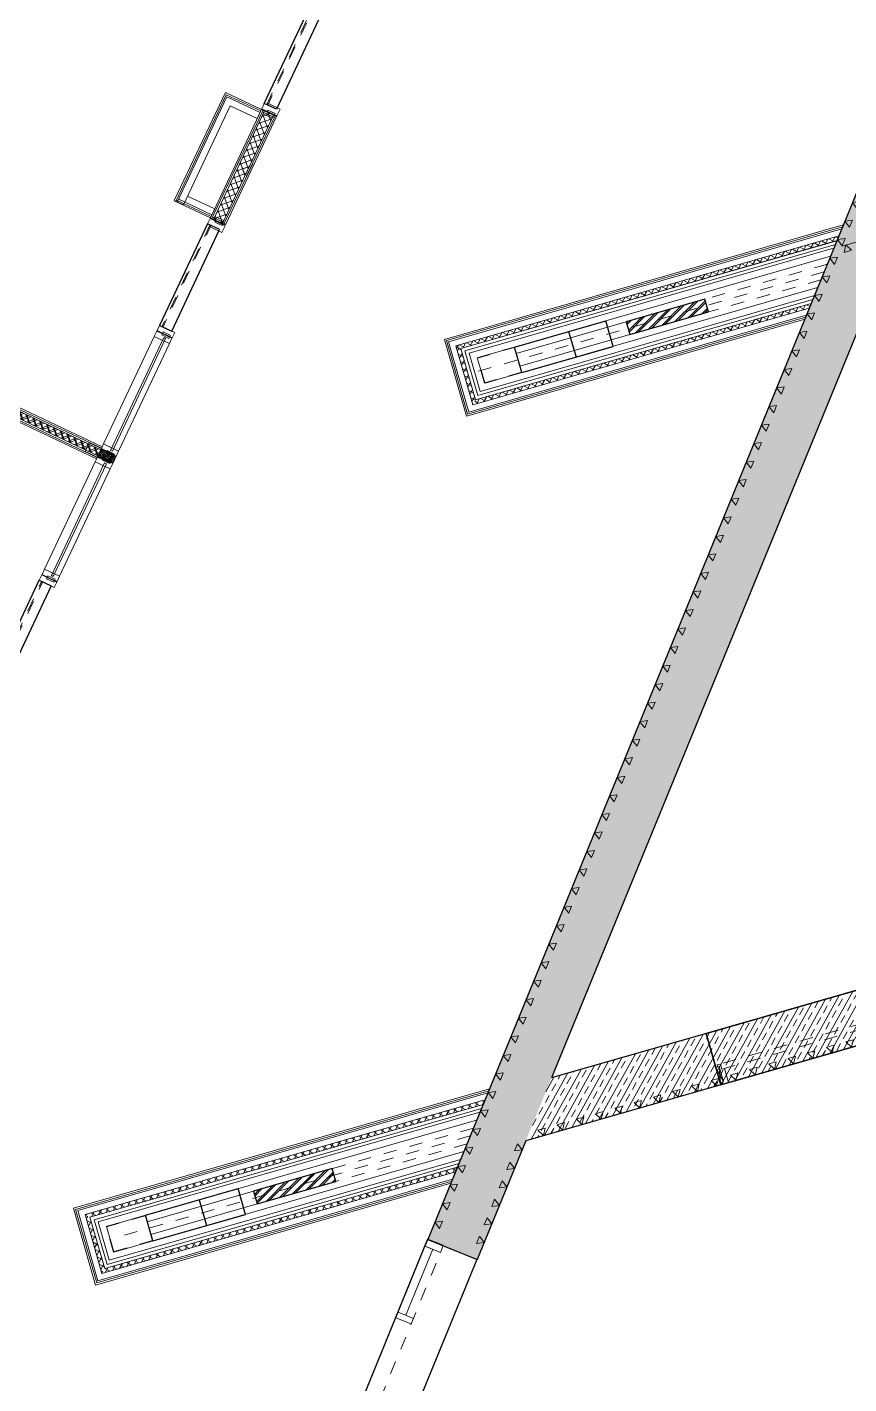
# Model space of a CAD drawing. Header units: metres. Extents: x 66528 to 66676, y 35171 to 35248.
# Drawn here: x 66544.77 to 66550.94, y 35187.35 to 35197.53 of the extents above; entities that cross this region are included whole.
import ezdxf

# ---------------------------------------------------------------- set-up
doc = ezdxf.new("R2010")
doc.units = ezdxf.units.M
doc.header["$LTSCALE"] = 0.00254
for name, pattern in [('Ohne Titel-20', [0.39368, 0.138889, -0.254791]), ('Ohne Titel-22', [0.78736, 0.39368, -0.39368]), ('Ohne Titel-26', [0.629921, 0.314961, -0.314961]), ('Ohne Titel-4', [0.905512, 0.590551, -0.314961]), ('Ohne Titel-6', [2.1074, 1.18103, -0.39368, 0.13901, -0.39368])]:
    doc.linetypes.add(name, pattern=pattern)
for name, color, linetype, lineweight in [('AUSBAU - Darstellungen - Akustik', 7, 'Continuous', 13), ('AUSBAU - Darstellungen - Trockenbau', 7, 'Continuous', 13), ('AUSBAU - Darstellungen - Wände - Mauerwerk', 7, 'Continuous', 25), ('AUSBAU - Objekte - Türen', 7, 'Continuous', 13), ('ROHBAU - Darstellungen - Decken', 150, 'Continuous', 25), ('ROHBAU - Darstellungen - Sichtbetonklassen', 7, 'Continuous', 5), ('ROHBAU - Darstellungen - Wände', 7, 'Continuous', 25), ('ROHBAU - Stahlkostruktion geschnitten', 7, 'Continuous', 13)]:
    doc.layers.add(name, color=color, linetype=linetype, lineweight=lineweight)
pattern_1 = [(45, (0, 0), (0.009921875, -0.0088194444455), [])]
pattern_2 = [(-45, (0.035355, -0.035355), (-0.008897005723, -0.0109467442725), [])]
pattern_3 = [(45, (0, 0), (0.034853938095, -0.035849728023), []), (45, (0.00529, -0.010583), (0.034853938095, -0.035849728023), [])]

# ---------------------------------------------------------------- blocks, each defined once
blk = doc.blocks.new('SB 4')
at = {"layer": 'ROHBAU - Darstellungen - Sichtbetonklassen', "color": 251, "linetype": 'Continuous', "lineweight": 5, "flags": 128}
for points in [[(-0.121, -0.05), (-0.15, 0), (-0.179, -0.05)], [(-0.029, -0.05), (0, 0), (0.029, -0.05)]]:
    blk.add_lwpolyline(points, close=True, dxfattribs=at)
blk = doc.blocks.new('Gruppe-191-1')
at = {"layer": 'ROHBAU - Darstellungen - Sichtbetonklassen', "color": 7, "rotation": 16.15500941286637}
blk.add_blockref('SB 4', (66551.065, 35195.936), dxfattribs=at)
blk = doc.blocks.new('Gruppe-239-1')
at = {"layer": 'ROHBAU - Darstellungen - Sichtbetonklassen', "color": 251, "linetype": 'Continuous', "lineweight": 5, "flags": 128}
blk.add_lwpolyline([(66547.87, 35188.513), (66547.834, 35188.559), (66547.892, 35188.566)], close=True, dxfattribs=at)
at = {"layer": 'ROHBAU - Darstellungen - Sichtbetonklassen', "color": 7, "rotation": 67.85499871291746}
for p in [(66551.027, 35196.351), (66550.913, 35196.073), (66550.799, 35195.794), (66550.685, 35195.516), (66550.571, 35195.238), (66550.457, 35194.96), (66550.343, 35194.681), (66550.229, 35194.403), (66550.115, 35194.125), (66550.001, 35193.846), (66549.887, 35193.568), (66549.773, 35193.29), (66549.773, 35193.29), (66549.659, 35193.012), (66549.545, 35192.733), (66549.431, 35192.455), (66549.317, 35192.177), (66549.203, 35191.898), (66549.089, 35191.62), (66548.975, 35191.342), (66548.861, 35191.063), (66548.747, 35190.785), (66548.633, 35190.507), (66548.519, 35190.229), (66548.405, 35189.95), (66548.291, 35189.672), (66548.177, 35189.394), (66548.177, 35189.394), (66548.063, 35189.115), (66547.948, 35188.837)]:
    blk.add_blockref('SB 4', p, dxfattribs=at)
blk = doc.blocks.new('Glastür - Einzelbüro-2')
at = {"layer": 'AUSBAU - Objekte - Türen', "flags": 128}
for points in [[(0, 0), (0, 0.125), (0.044, 0.125), (0.044, 0.052), (0.044, 0)], [(0.93, 0.125), (0.874, 0.125), (0.874, 0.028), (0.886, 0.028), (0.886, 0), (0.93, 0)]]:
    blk.add_lwpolyline(points, close=True, dxfattribs=at)
at = {"layer": 'AUSBAU - Objekte - Türen', "color": 255, "linetype": 'Continuous', "lineweight": 25, "flags": 128}
blk.add_lwpolyline([(0.886, 0.1), (0.886, 0), (0.044, 0), (0.044, 0.1)], close=True, dxfattribs=at)
at = {"layer": 'AUSBAU - Objekte - Türen', "linetype": 'Ohne Titel-20', "flags": 128}
blk.add_lwpolyline([(0.88, 0.028), (0.88, 0.02), (0.051, 0.02), (0.051, 0.028)], close=True, dxfattribs=at)
blk = doc.blocks.new('QHohlprofil DIN59410-1')
at = {"layer": 'AUSBAU - Objekte - Türen', "flags": 128}
for points in [[(-0.025, 0.02, -0.414214), (-0.02, 0.025), (0.02, 0.025, -0.414214), (0.025, 0.02), (0.025, -0.02, -0.414214), (0.02, -0.025), (-0.02, -0.025, -0.414214), (-0.025, -0.02)], [(-0.021, 0.018, -0.414214), (-0.018, 0.021), (0.018, 0.021, -0.414214), (0.021, 0.018), (0.021, -0.018, -0.414214), (0.018, -0.021), (-0.018, -0.021, -0.414214), (-0.021, -0.018)]]:
    blk.add_lwpolyline(points, format="xyb", close=True, dxfattribs=at)
blk = doc.blocks.new('QHohlprofil DIN59410-4')
at = {"layer": 'AUSBAU - Objekte - Türen', "flags": 128}
for points in [[(-0.025, 0.02, -0.414214), (-0.02, 0.025), (0.02, 0.025, -0.414214), (0.025, 0.02), (0.025, -0.02, -0.414214), (0.02, -0.025), (-0.02, -0.025, -0.414214), (-0.025, -0.02)], [(-0.021, 0.018, -0.414214), (-0.018, 0.021), (0.018, 0.021, -0.414214), (0.021, 0.018), (0.021, -0.018, -0.414214), (0.018, -0.021), (-0.018, -0.021, -0.414214), (-0.021, -0.018)]]:
    blk.add_lwpolyline(points, format="xyb", close=True, dxfattribs=at)
blk = doc.blocks.new('Gruppe-255-1')
at = {"layer": 'ROHBAU - Darstellungen - Sichtbetonklassen', "color": 7, "rotation": 196.1550094128664}
for p in [(66550.962, 35189.873), (66550.673, 35189.79), (66550.095, 35189.624), (66550.384, 35189.707), (66549.806, 35189.541), (66549.517, 35189.458), (66549.228, 35189.375), (66548.65, 35189.209), (66548.939, 35189.292)]:
    blk.add_blockref('SB 4', p, dxfattribs=at)
blk = doc.blocks.new('Tür_Abpl._BTN')
at = {"layer": 'AUSBAU - Objekte - Türen', "lineweight": 25}
for p, q in [((-1.25, 0.062), (-1.25, -0.062)), ((1.25, 0.062), (1.25, -0.062))]:
    blk.add_line(p, q, dxfattribs=at)
at = {"layer": 'AUSBAU - Objekte - Türen'}
for p, q in [((-1.195, 0), (-0.66, 0)), ((0.66, 0), (1.195, 0))]:
    blk.add_line(p, q, dxfattribs=at)
at = {"layer": 'AUSBAU - Objekte - Türen', "flags": 128}
for points in [[(-1.195, -0.062), (-1.25, -0.062), (-1.25, 0.062), (-1.195, 0.062)], [(-0.615, -0.062), (-0.66, -0.062), (-0.66, 0.062), (-0.615, 0.062)], [(0.66, -0.062), (0.615, -0.062), (0.615, 0.062), (0.66, 0.062)], [(1.25, -0.062), (1.195, -0.062), (1.195, 0.062), (1.25, 0.062)]]:
    blk.add_lwpolyline(points, close=True, dxfattribs=at)
at = {"layer": 'AUSBAU - Objekte - Türen', "color": 253, "linetype": 'Ohne Titel-22', "flags": 128}
blk.add_lwpolyline([(1.195, -0.062), (-1.195, -0.062), (-1.195, 0.062), (1.195, 0.062)], close=True, dxfattribs=at)
blk = doc.blocks.new('Tür_STB_193cn_40cm_ST')
at = {"layer": 'AUSBAU - Objekte - Türen', "lineweight": 25}
for p, q in [((-0.67, 0), (-0.67, -0.3)), ((-0.67, 0), (-0.67, -0.3)), ((-0.67, 0), (-0.67, -0.4)), ((1.26, 0), (1.26, -0.4))]:
    blk.add_line(p, q, dxfattribs=at)
at = {"layer": 'AUSBAU - Objekte - Türen', "color": 254, "lineweight": 5}
for p, q in [((-0.645, -0.015), (-0.67, -0.135)), ((-0.645, -0.135), (-0.67, -0.015)), ((1.235, -0.015), (1.26, -0.135)), ((1.235, -0.135), (1.26, -0.015))]:
    blk.add_line(p, q, dxfattribs=at)
at = {"layer": 'AUSBAU - Objekte - Türen', "color": 255, "linetype": 'Continuous', "lineweight": 25, "flags": 128}
blk.add_lwpolyline([(1.26, 0), (1.26, -0.4), (-0.67, -0.4), (-0.67, 0)], close=True, dxfattribs=at)
at = {"layer": 'AUSBAU - Objekte - Türen', "lineweight": 18, "flags": 128}
for points in [[(-0.655, 0), (-0.61, 0), (-0.61, -0.11), (-0.63, -0.11), (-0.63, -0.15), (-0.655, -0.15), (-0.655, -0.135), (-0.645, -0.135), (-0.645, -0.015), (-0.655, -0.015)], [(1.245, 0), (1.2, 0), (1.2, -0.11), (1.22, -0.11), (1.22, -0.15), (1.245, -0.15), (1.245, -0.135), (1.235, -0.135), (1.235, -0.015), (1.245, -0.015)], [(-0.645, -0.015), (-0.645, -0.135), (-0.67, -0.135), (-0.67, -0.015)], [(1.235, -0.015), (1.235, -0.135), (1.26, -0.135), (1.26, -0.015)]]:
    blk.add_lwpolyline(points, close=True, dxfattribs=at)
at = {"layer": 'AUSBAU - Objekte - Türen', "color": 9, "linetype": 'Ohne Titel-26', "lineweight": 5, "flags": 128}
blk.add_lwpolyline([(-0.63, -0.11), (0.61, -0.11), (0.61, -0.15), (-0.63, -0.15)], close=True, dxfattribs=at)
at = {"layer": 'AUSBAU - Objekte - Türen', "flags": 128}
blk.add_lwpolyline([(1.22, -0.15), (1.22, -0.11), (0.61, -0.11), (0.61, -0.15)], close=True, dxfattribs=at)

msp = doc.modelspace()

# ---------------------------------------------------------------- hatches: boundary and pattern name
at = {"layer": 'AUSBAU - Darstellungen - Akustik', "linetype": 'Continuous', "lineweight": 5}
h = msp.add_hatch(dxfattribs=at)
h.set_pattern_fill('MF_IN WAND', color=253, angle=-163.9793, style=0, pattern_type=2)
h.set_pattern_definition([(-118.9793, (54396.85474, 51847.479693), (-0.034991792144, 0.01937974413), []), (-208.9793, (54396.669574, 51847.582244), (0.019207837634, 0.03508645), [])])
h.paths.add_polyline_path([(66550.853, 35195.926), (66550.867, 35195.962), (66547.993, 35195.136), (66548.03, 35195.116)])
h = msp.add_hatch(dxfattribs=at)
h.set_pattern_fill('MF_IN WAND', color=253, angle=16.0207, style=0, pattern_type=2)
h.set_pattern_definition([(61.0207, (-54396.85474, -51847.479692), (0.034991792144, -0.01937974413), []), (-28.9793, (-54396.669574, -51847.582244), (-0.019207837634, -0.035086449997), [])])
h.paths.add_polyline_path([(66548.14, 35194.732), (66548.12, 35194.695), (66550.645, 35195.42), (66550.659, 35195.456)])
h = msp.add_hatch(dxfattribs=at)
h.set_pattern_fill('MF_IN WAND', color=253, angle=-73.9793, style=0, pattern_type=2)
h.set_pattern_definition([(-28.979300002, (-51847.47969, 54396.85474), (-0.019379744131, -0.034991792143), []), (-118.979300002, (-51847.58224, 54396.669576), (-0.035086449997, 0.019207837635), [])])
h.paths.add_polyline_path([(66548.03, 35195.116), (66547.993, 35195.136), (66548.12, 35194.695), (66548.14, 35194.732)])
h = msp.add_hatch(dxfattribs=at)
h.set_pattern_fill('MF_IN WAND', color=253, angle=-163.9793, style=0, pattern_type=2)
h.set_pattern_definition([(-118.9793, (54396.85474, 51847.479693), (-0.034991792144, 0.01937974413), []), (-208.9793, (54396.669573, 51847.582245), (0.01920783763, 0.03508645), [])])
h.paths.add_polyline_path([(66548.197, 35189.443), (66548.211, 35189.478), (66545.209, 35188.616), (66545.246, 35188.596)])
h = msp.add_hatch(dxfattribs=at)
h.set_pattern_fill('MF_IN WAND', color=253, angle=16.0207, style=0, pattern_type=2)
h.set_pattern_definition([(61.0207, (-54396.85474, -51847.479693), (0.034991792144, -0.01937974413), []), (-28.9793, (-54396.669574, -51847.582244), (-0.019207837634, -0.035086449998), [])])
h.paths.add_polyline_path([(66545.357, 35188.211), (66545.336, 35188.174), (66547.989, 35188.936), (66548.003, 35188.971)])
h = msp.add_hatch(dxfattribs=at)
h.set_pattern_fill('MF_IN WAND', color=253, angle=-73.9793, style=0, pattern_type=2)
h.set_pattern_definition([(-28.9793, (-51847.479692, 54396.85474), (-0.01937974413, -0.034991792144), []), (-118.9793, (-51847.582243, 54396.669574), (-0.035086449997, 0.019207837634), [])])
h.paths.add_polyline_path([(66545.246, 35188.596), (66545.209, 35188.616), (66545.336, 35188.174), (66545.357, 35188.211)])
at = {"layer": 'AUSBAU - Darstellungen - Wände - Mauerwerk', "linetype": 'Continuous', "lineweight": 5}
h = msp.add_hatch(dxfattribs=at)
h.set_pattern_fill('MF_IN WAND', color=253, angle=-115.2792, style=0, pattern_type=2)
h.set_pattern_definition([(-70.2791834, (-3049.289854, 75085.82281), (-0.037653920393, -0.013497491584), []), (-160.2791834, (-3049.489106, 75085.751388), (-0.013682063073, 0.037587247173), [])])
h.paths.add_polyline_path([(66546.624, 35196.868), (66546.556, 35196.9), (66546.343, 35196.448), (66546.411, 35196.416)])
h = msp.add_hatch(dxfattribs=at)
h.set_pattern_fill('MF_IN WAND', color=253, angle=-115.2792, style=0, pattern_type=2)
h.set_pattern_definition([(-70.279183397, (-3049.289854, 75085.82281), (-0.037653920393, -0.013497491584), []), (-160.279183397, (-3049.489106, 75085.751388), (-0.013682063073, 0.037587247173), [])])
h.paths.add_polyline_path([(66546.453, 35196.507), (66546.386, 35196.539), (66546.172, 35196.086), (66546.24, 35196.054)])
h = msp.add_hatch(dxfattribs=at)
h.set_pattern_fill('MF_IN WAND', color=253, angle=-25.2792, style=0, pattern_type=2)
h.set_pattern_definition([(19.720816603, (-75085.82281, -3049.289854), (0.013497491584, -0.037653920393), []), (-70.279183397, (-75085.751388, -3049.489106), (-0.037587247173, -0.013682063073), [])])
h.paths.add_polyline_path([(66542.188, 35195.839), (66542.166, 35195.794), (66545.306, 35194.311), (66545.327, 35194.356)])
h = msp.add_hatch(dxfattribs=at)
h.set_pattern_fill('MF_IN WAND', color=253, angle=154.7208, style=0, pattern_type=2)
h.set_pattern_definition([(199.7208166, (75085.82281, 3049.289854), (-0.013497491584, 0.037653920393), []), (109.7208166, (75085.751388, 3049.489106), (0.037587247173, 0.013682063073), [])])
h.paths.add_polyline_path([(66545.306, 35194.311), (66545.327, 35194.356), (66542.188, 35195.839), (66542.166, 35195.794)])
at = {"layer": 'AUSBAU - Objekte - Türen', "linetype": 'Continuous', "lineweight": 5}
h = msp.add_hatch(dxfattribs=at)
h.set_pattern_fill('DÄMMUNG GRAU-2', color=8, style=0, pattern_type=2)
h.set_pattern_definition(pattern_1)
h.paths.add_polyline_path([(66545.373, 35194.333), (66545.374, 35194.334), (66545.327, 35194.356), (66545.306, 35194.311), (66545.353, 35194.289), (66545.354, 35194.291), (66545.418, 35194.261), (66545.438, 35194.302)])
h = msp.add_hatch(dxfattribs=at)
h.set_pattern_fill('DÄMMUNG GRAU-2-1', color=251, style=0, pattern_type=2)
h.set_pattern_definition(pattern_2)
h.paths.add_polyline_path([(66545.373, 35194.333), (66545.374, 35194.334), (66545.327, 35194.356), (66545.306, 35194.311), (66545.353, 35194.289), (66545.354, 35194.291), (66545.418, 35194.261), (66545.438, 35194.302)])
h = msp.add_hatch(dxfattribs=at)
h.set_pattern_fill('DÄMMUNG GRAU-2', color=8, style=0, pattern_type=2)
h.set_pattern_definition(pattern_1)
h.paths.add_polyline_path([(66545.354, 35194.291), (66545.353, 35194.289), (66545.306, 35194.311), (66545.327, 35194.356), (66545.374, 35194.334), (66545.373, 35194.333), (66545.438, 35194.302), (66545.418, 35194.261)])
h = msp.add_hatch(dxfattribs=at)
h.set_pattern_fill('DÄMMUNG GRAU-2-1', color=251, style=0, pattern_type=2)
h.set_pattern_definition(pattern_2)
h.paths.add_polyline_path([(66545.354, 35194.291), (66545.353, 35194.289), (66545.306, 35194.311), (66545.327, 35194.356), (66545.374, 35194.334), (66545.373, 35194.333), (66545.438, 35194.302), (66545.418, 35194.261)])
at = {"layer": 'ROHBAU - Darstellungen - Wände', "linetype": 'Continuous', "lineweight": 5}
h = msp.add_hatch(dxfattribs=at)
h.set_pattern_fill('STAHLBETON 1_5MM', angle=-112.2793, style=0, pattern_type=2)
h.set_pattern_definition([(-67.27928611, (0, 0), (-0.06917988857, -0.02896796536), []), (-67.27928611, (-0.0369, -0.01545), (-0.06917988857, -0.02896796536), [0.06, -0.04])])
h.paths.add_polyline_path([(66551.075, 35196.468), (66551.445, 35196.317), (66548.152, 35188.279), (66547.782, 35188.43)])
h = msp.add_hatch(dxfattribs=at)
h.set_pattern_fill('STAHLBETON 1_5MM', angle=-163.9793, style=0, pattern_type=2)
h.set_pattern_definition([(-118.97927541, (0, 0), (-0.06560962586, 0.03633699209), []), (-118.97927541, (-0.03499, 0.01938), (-0.06560962586, 0.03633699209), [0.06, -0.04])])
h.paths.add_polyline_path([(66555.158, 35191.493), (66555.268, 35191.109), (66548.517, 35189.171), (66548.711, 35189.642)])
at = {"layer": 'ROHBAU - Stahlkostruktion geschnitten', "linetype": 'Continuous', "lineweight": 5}
h = msp.add_hatch(dxfattribs=at)
h.set_pattern_fill('STAHL', style=0, pattern_type=2)
h.set_pattern_definition(pattern_3)
h.paths.add_polyline_path([(66549.27, 35195.317), (66549.298, 35195.221), (66549.889, 35195.391), (66549.861, 35195.487)])
h = msp.add_hatch(dxfattribs=at)
h.set_pattern_fill('STAHL', style=0, pattern_type=2)
h.set_pattern_definition(pattern_3)
h.paths.add_polyline_path([(66546.473, 35188.792), (66546.501, 35188.696), (66547.091, 35188.865), (66547.064, 35188.961)])

# ---------------------------------------------------------------- linework, layer by layer
at = {"layer": 'AUSBAU - Darstellungen - Akustik', "color": 7, "linetype": 'Continuous', "lineweight": 13}
for p, q in [((66550.901, 35196.044), (66547.906, 35195.184)), ((66550.901, 35196.044), (66550.853, 35195.926)), ((66550.853, 35195.926), (66548.03, 35195.116)), ((66548.14, 35194.732), (66550.659, 35195.456)), ((66550.611, 35195.338), (66550.659, 35195.456)), ((66548.072, 35194.609), (66550.611, 35195.338)), ((66547.906, 35195.184), (66548.072, 35194.609)), ((66548.03, 35195.116), (66548.14, 35194.732)), ((66548.245, 35189.561), (66545.123, 35188.664)), ((66548.245, 35189.561), (66548.197, 35189.443)), ((66548.197, 35189.443), (66545.246, 35188.596)), ((66545.357, 35188.211), (66548.003, 35188.971)), ((66547.955, 35188.853), (66548.003, 35188.971)), ((66545.288, 35188.087), (66547.955, 35188.853)), ((66545.123, 35188.664), (66545.288, 35188.087)), ((66545.246, 35188.596), (66545.357, 35188.211))]:
    msp.add_line(p, q, dxfattribs=at)
at = {"layer": 'AUSBAU - Darstellungen - Akustik', "color": 7, "linetype": 'Continuous', "lineweight": 5}
for p, q in [((66550.895, 35196.029), (66547.922, 35195.176)), ((66550.895, 35196.029), (66547.922, 35195.176)), ((66550.889, 35196.015), (66547.937, 35195.167)), ((66550.889, 35196.015), (66547.937, 35195.167)), ((66550.867, 35195.962), (66547.993, 35195.136)), ((66550.867, 35195.962), (66547.993, 35195.136)), ((66548.12, 35194.695), (66550.645, 35195.42)), ((66548.12, 35194.695), (66550.645, 35195.42)), ((66548.08, 35194.624), (66550.617, 35195.353)), ((66548.08, 35194.624), (66550.617, 35195.353)), ((66548.089, 35194.64), (66550.623, 35195.367)), ((66548.089, 35194.64), (66550.623, 35195.367)), ((66547.922, 35195.176), (66548.08, 35194.624)), ((66547.922, 35195.176), (66548.08, 35194.624)), ((66547.937, 35195.167), (66548.089, 35194.64)), ((66547.937, 35195.167), (66548.089, 35194.64)), ((66547.993, 35195.136), (66548.12, 35194.695)), ((66547.993, 35195.136), (66548.12, 35194.695)), ((66548.239, 35189.546), (66545.138, 35188.655)), ((66548.239, 35189.546), (66545.138, 35188.655)), ((66548.233, 35189.531), (66545.154, 35188.647)), ((66548.233, 35189.531), (66545.154, 35188.647)), ((66548.211, 35189.478), (66545.209, 35188.616)), ((66548.211, 35189.478), (66545.209, 35188.616)), ((66545.336, 35188.174), (66547.989, 35188.936)), ((66545.336, 35188.174), (66547.989, 35188.936)), ((66545.297, 35188.103), (66547.961, 35188.868)), ((66545.297, 35188.103), (66547.961, 35188.868)), ((66545.305, 35188.118), (66547.967, 35188.883)), ((66545.305, 35188.118), (66547.967, 35188.883)), ((66545.138, 35188.655), (66545.297, 35188.103)), ((66545.138, 35188.655), (66545.297, 35188.103)), ((66545.154, 35188.647), (66545.305, 35188.118)), ((66545.154, 35188.647), (66545.305, 35188.118)), ((66545.209, 35188.616), (66545.336, 35188.174)), ((66545.209, 35188.616), (66545.336, 35188.174))]:
    msp.add_line(p, q, dxfattribs=at)
at = {"layer": 'AUSBAU - Darstellungen - Trockenbau', "color": 7, "linetype": 'Continuous', "lineweight": 13}
for p, q in [((66545.879, 35196.227), (66546.263, 35197.039)), ((66546.263, 35197.039), (66546.534, 35196.911)), ((66545.947, 35196.195), (66546.298, 35196.939)), ((66546.298, 35196.939), (66546.502, 35196.843)), ((66546.502, 35196.843), (66546.534, 35196.911)), ((66546.182, 35196.165), (66545.978, 35196.261)), ((66546.15, 35196.097), (66545.878, 35196.225)), ((66545.947, 35196.195), (66545.879, 35196.227)), ((66546.182, 35196.165), (66546.15, 35196.097)), ((66548.03, 35195.117), (66550.853, 35195.928)), ((66550.804, 35195.81), (66550.853, 35195.928)), ((66548.153, 35195.048), (66550.804, 35195.81)), ((66550.708, 35195.574), (66548.209, 35194.856)), ((66550.708, 35195.574), (66550.659, 35195.456)), ((66550.659, 35195.456), (66548.14, 35194.732)), ((66548.14, 35194.732), (66548.03, 35195.117)), ((66548.209, 35194.856), (66548.153, 35195.048)), ((66545.246, 35188.596), (66548.197, 35189.443)), ((66548.148, 35189.325), (66548.197, 35189.443)), ((66545.37, 35188.527), (66548.148, 35189.325)), ((66548.052, 35189.089), (66545.425, 35188.335)), ((66548.052, 35189.089), (66548.003, 35188.971)), ((66548.003, 35188.971), (66545.357, 35188.211)), ((66545.357, 35188.211), (66545.246, 35188.596)), ((66545.425, 35188.335), (66545.37, 35188.527))]:
    msp.add_line(p, q, dxfattribs=at)
at = {"layer": 'AUSBAU - Darstellungen - Trockenbau', "color": 7, "linetype": 'Continuous', "lineweight": 5}
for p, q in [((66545.89, 35196.221), (66546.269, 35197.022)), ((66545.89, 35196.221), (66546.269, 35197.022)), ((66545.901, 35196.216), (66546.274, 35197.006)), ((66545.901, 35196.216), (66546.274, 35197.006)), ((66546.269, 35197.022), (66546.529, 35196.9)), ((66546.269, 35197.022), (66546.529, 35196.9)), ((66546.274, 35197.006), (66546.523, 35196.888)), ((66546.274, 35197.006), (66546.523, 35196.888)), ((66546.155, 35196.108), (66545.895, 35196.231)), ((66546.155, 35196.108), (66545.895, 35196.231)), ((66546.16, 35196.12), (66545.912, 35196.237)), ((66546.16, 35196.12), (66545.912, 35196.237)), ((66548.061, 35195.1), (66550.841, 35195.898)), ((66548.061, 35195.1), (66550.841, 35195.898)), ((66548.092, 35195.083), (66550.828, 35195.869)), ((66548.092, 35195.083), (66550.828, 35195.869)), ((66550.671, 35195.485), (66548.157, 35194.763)), ((66550.671, 35195.485), (66548.157, 35194.763)), ((66550.684, 35195.515), (66548.174, 35194.794)), ((66550.684, 35195.515), (66548.174, 35194.794)), ((66548.157, 35194.763), (66548.061, 35195.1)), ((66548.157, 35194.763), (66548.061, 35195.1)), ((66548.174, 35194.794), (66548.092, 35195.083)), ((66548.174, 35194.794), (66548.092, 35195.083)), ((66545.277, 35188.578), (66548.185, 35189.413)), ((66545.277, 35188.578), (66548.185, 35189.413)), ((66545.308, 35188.561), (66548.172, 35189.384)), ((66545.308, 35188.561), (66548.172, 35189.384)), ((66548.028, 35189.03), (66545.391, 35188.273)), ((66548.028, 35189.03), (66545.391, 35188.273)), ((66548.015, 35189), (66545.374, 35188.242)), ((66548.015, 35189), (66545.374, 35188.242)), ((66545.374, 35188.242), (66545.277, 35188.578)), ((66545.374, 35188.242), (66545.277, 35188.578)), ((66545.391, 35188.273), (66545.308, 35188.561)), ((66545.391, 35188.273), (66545.308, 35188.561))]:
    msp.add_line(p, q, dxfattribs=at)
at = {"layer": 'AUSBAU - Darstellungen - Trockenbau', "linetype": 'Continuous', "lineweight": 13, "flags": 128}
msp.add_lwpolyline([(66545.422, 35194.323), (66545.392, 35194.26), (66545.211, 35194.345), (66545.241, 35194.408)], close=True, dxfattribs=at)
at = {"layer": 'AUSBAU - Darstellungen - Wände - Mauerwerk', "color": 7, "linetype": 'Continuous', "lineweight": 13}
for p, q in [((66546.534, 35196.911), (66546.32, 35196.459)), ((66546.647, 35196.858), (66546.433, 35196.405)), ((66546.534, 35196.911), (66546.647, 35196.858)), ((66546.363, 35196.549), (66546.15, 35196.097)), ((66546.476, 35196.496), (66546.263, 35196.044)), ((66546.15, 35196.097), (66546.263, 35196.044)), ((66542.198, 35195.862), (66545.338, 35194.379)), ((66545.338, 35194.379), (66542.198, 35195.862)), ((66542.155, 35195.772), (66545.295, 35194.289)), ((66545.295, 35194.289), (66542.155, 35195.772)), ((66545.295, 35194.289), (66545.338, 35194.379)), ((66545.338, 35194.379), (66545.295, 35194.289))]:
    msp.add_line(p, q, dxfattribs=at)
at = {"layer": 'AUSBAU - Darstellungen - Wände - Mauerwerk', "color": 7, "linetype": 'Continuous', "lineweight": 5}
for p, q in [((66546.545, 35196.906), (66546.332, 35196.453)), ((66546.545, 35196.906), (66546.332, 35196.453)), ((66546.556, 35196.9), (66546.343, 35196.448)), ((66546.556, 35196.9), (66546.343, 35196.448)), ((66546.624, 35196.868), (66546.411, 35196.416)), ((66546.624, 35196.868), (66546.411, 35196.416)), ((66546.636, 35196.863), (66546.422, 35196.411)), ((66546.636, 35196.863), (66546.422, 35196.411)), ((66546.374, 35196.544), (66546.161, 35196.092)), ((66546.374, 35196.544), (66546.161, 35196.092)), ((66546.386, 35196.539), (66546.172, 35196.086)), ((66546.386, 35196.539), (66546.172, 35196.086)), ((66546.453, 35196.507), (66546.24, 35196.054)), ((66546.453, 35196.507), (66546.24, 35196.054)), ((66546.465, 35196.501), (66546.251, 35196.049)), ((66546.465, 35196.501), (66546.251, 35196.049)), ((66542.188, 35195.839), (66545.327, 35194.356)), ((66542.188, 35195.839), (66545.327, 35194.356)), ((66545.327, 35194.356), (66542.188, 35195.839)), ((66545.327, 35194.356), (66542.188, 35195.839)), ((66542.193, 35195.851), (66545.333, 35194.368)), ((66542.193, 35195.851), (66545.333, 35194.368)), ((66545.333, 35194.368), (66542.193, 35195.851)), ((66545.333, 35194.368), (66542.193, 35195.851)), ((66542.161, 35195.783), (66545.301, 35194.3)), ((66542.161, 35195.783), (66545.301, 35194.3)), ((66545.301, 35194.3), (66542.161, 35195.783)), ((66545.301, 35194.3), (66542.161, 35195.783)), ((66542.166, 35195.794), (66545.306, 35194.311)), ((66542.166, 35195.794), (66545.306, 35194.311)), ((66545.306, 35194.311), (66542.166, 35195.794)), ((66545.306, 35194.311), (66542.166, 35195.794))]:
    msp.add_line(p, q, dxfattribs=at)
at = {"layer": 'AUSBAU - Objekte - Türen', "lineweight": 13}
msp.add_line((66550.891, 35195.886), (66551.377, 35196.026), dxfattribs=at)
at = {"layer": 'AUSBAU - Objekte - Türen', "flags": 128}
for points in [[(66546.63, 35196.852), (66546.54, 35196.894), (66546.545, 35196.906), (66546.636, 35196.863)], [(66546.614, 35196.846), (66546.546, 35196.878), (66546.551, 35196.889), (66546.619, 35196.857)], [(66546.257, 35196.06), (66546.166, 35196.103), (66546.161, 35196.092), (66546.251, 35196.049)], [(66546.251, 35196.077), (66546.183, 35196.109), (66546.177, 35196.098), (66546.245, 35196.066)], [(66545.842, 35195.154), (66545.729, 35195.208), (66545.748, 35195.247), (66545.814, 35195.216), (66545.861, 35195.194)], [(66545.813, 35195.192), (66545.414, 35194.346), (66545.4, 35194.352), (66545.8, 35195.199)], [(66545.443, 35194.308), (66545.33, 35194.361), (66545.348, 35194.401), (66545.414, 35194.369), (66545.461, 35194.347)], [(66545.443, 35194.308), (66545.33, 35194.361), (66545.348, 35194.401), (66545.414, 35194.369), (66545.461, 35194.347)], [(66545.417, 35194.253), (66545.304, 35194.307), (66545.285, 35194.267), (66545.351, 35194.236), (66545.398, 35194.214)], [(66545.417, 35194.253), (66545.304, 35194.307), (66545.285, 35194.267), (66545.351, 35194.236), (66545.398, 35194.214)], [(66545.373, 35194.333), (66545.374, 35194.334), (66545.327, 35194.356), (66545.306, 35194.311), (66545.353, 35194.289), (66545.354, 35194.291), (66545.418, 35194.261), (66545.438, 35194.302)], [(66545.354, 35194.291), (66545.353, 35194.289), (66545.306, 35194.311), (66545.327, 35194.356), (66545.374, 35194.334), (66545.373, 35194.333), (66545.438, 35194.302), (66545.418, 35194.261)], [(66545.441, 35194.303), (66545.419, 35194.258), (66545.401, 35194.266), (66545.402, 35194.268), (66545.418, 35194.261), (66545.438, 35194.302), (66545.422, 35194.31), (66545.422, 35194.312)], [(66545.419, 35194.258), (66545.441, 35194.303), (66545.422, 35194.312), (66545.422, 35194.31), (66545.438, 35194.302), (66545.418, 35194.261), (66545.402, 35194.268), (66545.401, 35194.266)], [(66544.969, 35193.405), (66545.369, 35194.252), (66545.356, 35194.258), (66544.956, 35193.412)], [(66545.017, 35193.407), (66544.904, 35193.46), (66544.886, 35193.421), (66544.952, 35193.389), (66544.999, 35193.367)]]:
    msp.add_lwpolyline(points, close=True, dxfattribs=at)
at = {"layer": 'AUSBAU - Objekte - Türen', "linetype": 'Continuous', "lineweight": 5, "flags": 128}
for points in [[(66546.581, 35196.905), (66546.635, 35196.88), (66546.629, 35196.866), (66546.575, 35196.892)], [(66546.184, 35196.064), (66546.238, 35196.039), (66546.244, 35196.052), (66546.19, 35196.078)], [(66545.785, 35195.219), (66545.839, 35195.193), (66545.849, 35195.216), (66545.795, 35195.242)], [(66545.842, 35195.154), (66545.461, 35194.347), (66545.348, 35194.401), (66545.729, 35195.208)], [(66545.375, 35194.351), (66545.429, 35194.325), (66545.422, 35194.312), (66545.368, 35194.337)], [(66545.368, 35194.337), (66545.422, 35194.312), (66545.429, 35194.325), (66545.375, 35194.351)], [(66545.017, 35193.407), (66545.398, 35194.214), (66545.285, 35194.267), (66544.904, 35193.46)], [(66545.347, 35194.292), (66545.401, 35194.266), (66545.395, 35194.253), (66545.34, 35194.278)], [(66545.34, 35194.278), (66545.395, 35194.253), (66545.401, 35194.266), (66545.347, 35194.292)], [(66544.93, 35193.41), (66544.985, 35193.385), (66544.974, 35193.362), (66544.92, 35193.388)]]:
    msp.add_lwpolyline(points, close=True, dxfattribs=at)
at = {"layer": 'ROHBAU - Darstellungen - Decken', "linetype": 'Continuous'}
for p, q in [((66548.432, 35195.128), (66549.118, 35195.325)), ((66549.173, 35195.133), (66549.118, 35195.325)), ((66548.839, 35195.245), (66548.895, 35195.053)), ((66548.487, 35194.936), (66548.432, 35195.128)), ((66548.488, 35194.936), (66549.173, 35195.133)), ((66549.872, 35189.976), (66551.727, 35190.508)), ((66549.982, 35189.591), (66551.837, 35190.124)), ((66545.662, 35188.611), (66546.358, 35188.811)), ((66546.413, 35188.618), (66546.358, 35188.811)), ((66546.066, 35188.727), (66546.121, 35188.535)), ((66545.717, 35188.419), (66545.662, 35188.611)), ((66545.717, 35188.419), (66546.413, 35188.618)), ((66546.834, 35186.117), (66547.783, 35188.434)), ((66547.204, 35185.966), (66548.153, 35188.282))]:
    msp.add_line(p, q, dxfattribs=at)
at = {"layer": 'ROHBAU - Darstellungen - Decken', "linetype": 'Ohne Titel-22'}
for p, q in [((66548.154, 35195.048), (66548.432, 35195.128)), ((66548.209, 35194.856), (66548.154, 35195.048)), ((66548.487, 35194.936), (66548.209, 35194.856)), ((66545.37, 35188.527), (66545.662, 35188.611)), ((66545.425, 35188.335), (66545.37, 35188.527))]:
    msp.add_line(p, q, dxfattribs=at)
at = {"layer": 'ROHBAU - Darstellungen - Decken', "linetype": 'Ohne Titel-4'}
msp.add_line((66545.717, 35188.419), (66545.425, 35188.335), dxfattribs=at)
at = {"layer": 'ROHBAU - Darstellungen - Wände', "color": 7, "linetype": 'Continuous', "lineweight": 25}
for p, q in [((66551.075, 35196.468), (66547.782, 35188.43)), ((66551.174, 35195.656), (66548.711, 35189.642)), ((66555.158, 35191.493), (66548.711, 35189.642)), ((66555.268, 35191.109), (66548.517, 35189.171)), ((66548.517, 35189.171), (66548.152, 35188.279)), ((66547.782, 35188.43), (66548.152, 35188.279))]:
    msp.add_line(p, q, dxfattribs=at)
at = {"layer": 'ROHBAU - Stahlkostruktion geschnitten', "linetype": 'Ohne Titel-22'}
for p, q in [((66550.781, 35195.751), (66549.861, 35195.487)), ((66550.733, 35195.633), (66549.889, 35195.391)), ((66548.124, 35189.266), (66547.064, 35188.961)), ((66548.076, 35189.148), (66547.091, 35188.865))]:
    msp.add_line(p, q, dxfattribs=at)
at = {"layer": 'ROHBAU - Stahlkostruktion geschnitten', "linetype": 'Ohne Titel-6'}
for p, q in [((66550.757, 35195.692), (66548.085, 35194.925)), ((66548.1, 35189.207), (66545.409, 35188.434))]:
    msp.add_line(p, q, dxfattribs=at)
at = {"layer": 'ROHBAU - Stahlkostruktion geschnitten'}
for p, q in [((66549.27, 35195.317), (66548.446, 35195.08)), ((66549.298, 35195.221), (66548.473, 35194.984)), ((66546.473, 35188.792), (66545.676, 35188.563)), ((66546.501, 35188.696), (66545.704, 35188.467))]:
    msp.add_line(p, q, dxfattribs=at)
at = {"layer": 'ROHBAU - Stahlkostruktion geschnitten', "lineweight": 25, "flags": 128}
for points in [[(66549.27, 35195.317), (66549.298, 35195.221), (66549.889, 35195.391), (66549.861, 35195.487)], [(66546.473, 35188.792), (66546.501, 35188.696), (66547.091, 35188.865), (66547.064, 35188.961)]]:
    msp.add_lwpolyline(points, close=True, dxfattribs=at)

# ---------------------------------------------------------------- block references
at = {"layer": 'AUSBAU - Objekte - Türen', "color": 7}
for name, p, rotation in [('Glastür - Einzelbüro-2', (66546.933, 35197.757), 244.7208166033001), ('Glastür - Einzelbüro-2', (66544.884, 35193.417), 244.7208166017922), ('Tür_Abpl._BTN', (66547.366, 35187.25), 247.7207000000531)]:
    msp.add_blockref(name, p, dxfattribs=dict(at, rotation=rotation))
at = {"layer": 'AUSBAU - Objekte - Türen', "color": 7, "xscale": -1}
for name, p, rotation in [('Glastür - Einzelbüro-2', (66545.75, 35195.251), 244.7208166014607), ('Tür_STB_193cn_40cm_ST', (66550.626, 35189.776), 196.0206999995827)]:
    msp.add_blockref(name, p, dxfattribs=dict(at, rotation=rotation))
at = {"layer": 'AUSBAU - Objekte - Türen', "xscale": -1, "rotation": 244.7208166029627}
msp.add_blockref('QHohlprofil DIN59410-1', (66545.381, 35194.304), dxfattribs=at)
at = {"layer": 'AUSBAU - Objekte - Türen', "rotation": 244.7208166029267}
msp.add_blockref('QHohlprofil DIN59410-4', (66545.381, 35194.304), dxfattribs=at)
at = {"layer": 'ROHBAU - Darstellungen - Sichtbetonklassen', "color": 7, "xscale": -1, "rotation": 247.5864290584634}
for p in [(66548.49, 35189.102), (66548.376, 35188.824), (66548.262, 35188.546)]:
    msp.add_blockref('SB 4', p, dxfattribs=at)
at = {"layer": 'ROHBAU - Darstellungen - Wände', "color": 7}
for name in ['Gruppe-191-1', 'Gruppe-239-1', 'Gruppe-255-1']:
    msp.add_blockref(name, (0, 0), dxfattribs=at)

doc.saveas('drawing.dxf')
